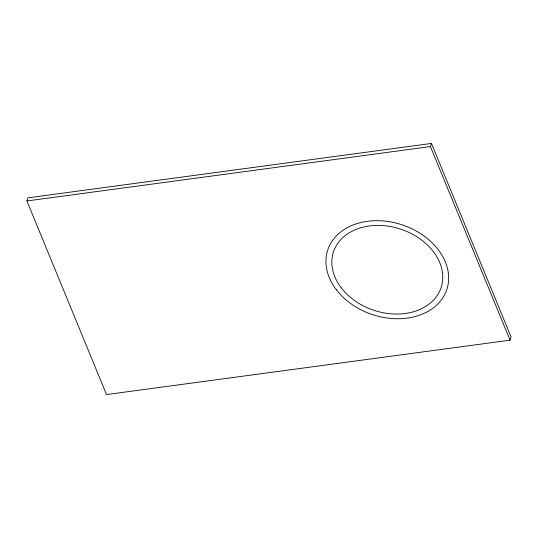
<?xml version="1.0" encoding="UTF-8"?>
<svg xmlns="http://www.w3.org/2000/svg" width="538" height="538" viewBox="0 0 538 538"><rect width="100%" height="100%" fill="white"/><g stroke="black" fill="none" stroke-linecap="round" stroke-linejoin="round"><path stroke-width="0.81" d="M26.9 200.963L27.942 197.829L431.483 143.438L511.1 337.037L510.058 340.171L106.517 394.562L26.9 200.963L430.44 146.571L431.483 143.438M430.44 146.571L510.058 340.171M336.378 289.8A62.724 47.27 18.4 0 0 442.411 298.408A62.724 47.27 18.4 0 0 383.09 220.936A62.724 47.27 18.4 0 0 336.378 289.8M341.267 287.87A56.698 42.731 18.4 0 0 437.112 295.651A56.698 42.731 18.4 0 0 383.493 225.624A56.698 42.731 18.4 0 0 341.267 287.87"/></g></svg>
